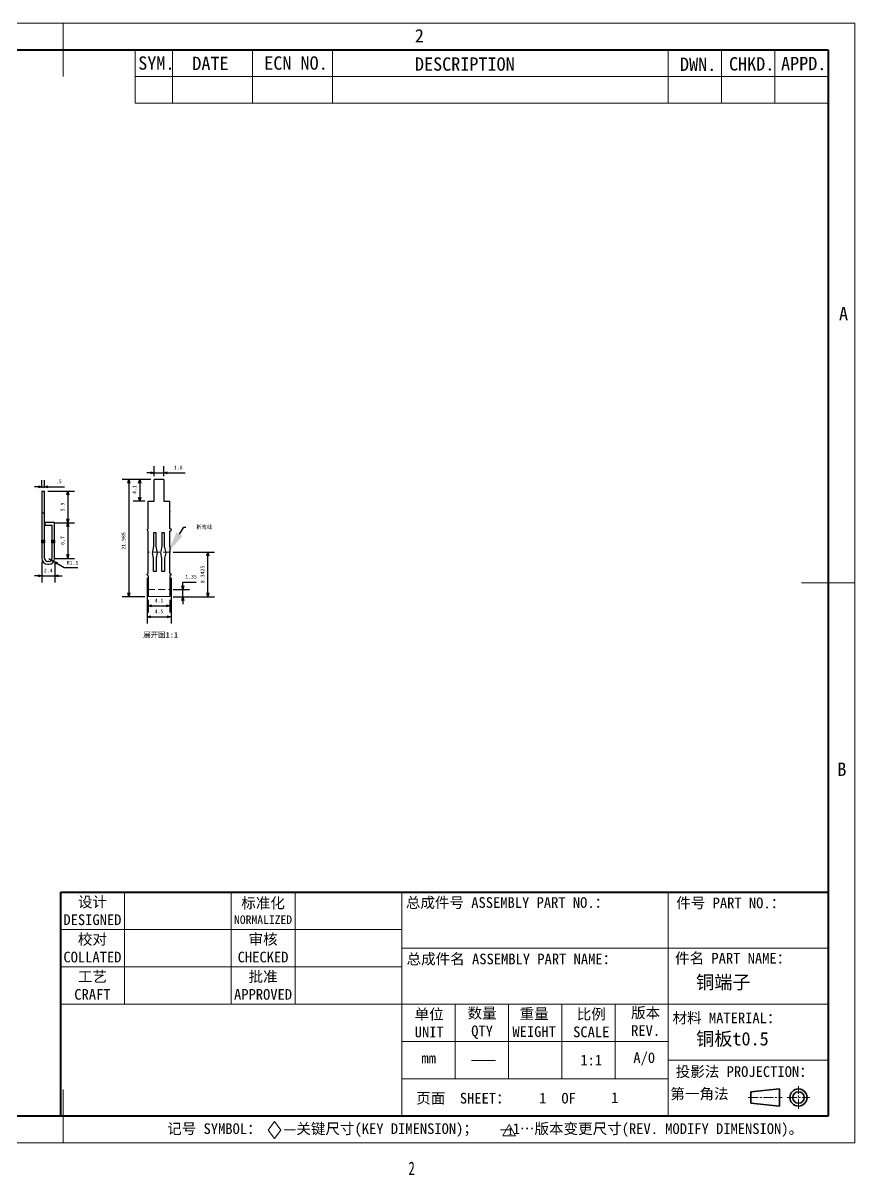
# Model space of a CAD drawing. Header units: millimetres. Extents: x 2417 to 2714, y 1338 to 1554.
# Drawn here: x 2557.8 to 2713.9, y 1337.6 to 1553.7 of the extents above; entities that cross this region are included whole.
import ezdxf
from ezdxf import colors
from ezdxf.entities.mleader import LeaderData, LeaderLine
from ezdxf.math import Vec2, Vec3

# ---------------------------------------------------------------- set-up
doc = ezdxf.new("R2010")
doc.units = ezdxf.units.MM
doc.linetypes.add('CENTER2', pattern=[28.575, 19.05, -3.175, 3.175, -3.175])
doc.linetypes.add('DASHED2', pattern=[9.525, 6.35, -3.175])
for name, color, linetype in [('4虚线层', 6, 'DASHED2'), ('6文字层', 3, 'Continuous'), ('图框层', 7, 'Continuous')]:
    doc.layers.add(name, color=color, linetype=linetype)
doc.layers.add('尺寸线', color=3, linetype='Continuous', lineweight=9)
doc.layers.add('标注线', color=7, linetype='Continuous', lineweight=15)
doc.styles.get("Standard").update_dxf_attribs({"font": 'simfang.ttf'})
doc.dimstyles.new('ISO-25', dxfattribs={"dimtxt": 2.5, "dimasz": 2.5, "dimexe": 1.25, "dimexo": 0.625, "dimtad": 1, "dimtoh": 1, "dimdec": 4, "dimzin": 12, "dimdsep": 46, "dimtxsty": 'Standard', "dimblk": 'OPEN30', "dimcen": 2.5, "dimadec": 0, "dimazin": 1, "dimtfac": 1, "dimtdec": 4, "dimtmove": 0, "dimatfit": 3, "dimldrblk": 'OPEN30', "dimfxl": 0, "dimarcsym": 0})
doc.dimstyles.new('ISO-25$4', dxfattribs={"dimtxt": 2.5, "dimasz": 2.5, "dimexe": 1, "dimexo": 0, "dimtad": 1, "dimtih": 1, "dimtoh": 1, "dimdsep": 46, "dimtxsty": 'Standard', "dimblk": 'OPEN30', "dimcen": 2.5, "dimazin": 2, "dimtfac": 1, "dimtmove": 0, "dimatfit": 3, "dimldrblk": 'OPEN30', "dimfxl": 0, "dimtolj": 1, "dimarcsym": 0})

# ---------------------------------------------------------------- blocks, each defined once
blk = doc.blocks.new('_Open30')
at = {"color": 0, "linetype": 'ByBlock', "lineweight": -2}
for p, q in [((-1, 0.27), (0, 0)), ((0, 0), (-1, -0.27)), ((0, 0), (-1, 0))]:
    blk.add_line(p, q, dxfattribs=at)
blk = doc.blocks.new('*D41')
at = {"layer": 'Defpoints', "color": 0}
for p in [(2584.25, 1469.31), (2582.45, 1468.07), (2584.25, 1468.07)]:
    blk.add_point(p, dxfattribs=at)
at = {"layer": '尺寸线', "color": 0, "lineweight": -2}
for p, q in [((2581.75, 1469.31), (2581.05, 1469.31)), ((2582.45, 1468.69), (2582.45, 1470.56)), ((2582.45, 1469.31), (2584.25, 1469.31)), ((2584.25, 1468.69), (2584.25, 1470.56)), ((2584.95, 1469.31), (2588.26, 1469.31))]:
    blk.add_line(p, q, dxfattribs=at)
at = {"layer": '尺寸线', "color": 0, "lineweight": -2, "xscale": 0.7, "yscale": 0.7, "zscale": 0.7}
blk.add_blockref('_Open30', (2582.45, 1469.31), dxfattribs=at)
at = {"layer": '尺寸线', "color": 0, "lineweight": -2, "xscale": 0.7, "yscale": 0.7, "zscale": 0.7, "rotation": 180}
blk.add_blockref('_Open30', (2584.25, 1469.31), dxfattribs=at)
at = {"layer": '尺寸线', "color": 0, "lineweight": 15, "insert": (2586.95, 1470.3), "char_height": 2.5, "attachment_point": 5}
blk.add_mtext('{\\H0.28x;1.8}', dxfattribs=at)
blk = doc.blocks.new('*D51')
at = {"layer": 'Defpoints', "color": 0}
for p in [(2561.38, 1466.7), (2561.38, 1465.86), (2561.88, 1465.86)]:
    blk.add_point(p, dxfattribs=at)
at = {"layer": '尺寸线', "color": 0, "lineweight": -2}
for p, q in [((2561.38, 1466.49), (2561.38, 1467.95)), ((2561.88, 1466.49), (2561.88, 1467.95)), ((2560.68, 1466.7), (2559.98, 1466.7)), ((2561.38, 1466.7), (2561.88, 1466.7)), ((2562.58, 1466.7), (2565.61, 1466.7))]:
    blk.add_line(p, q, dxfattribs=at)
at = {"layer": '尺寸线', "color": 0, "lineweight": -2, "xscale": 0.7, "yscale": 0.7, "zscale": 0.7}
blk.add_blockref('_Open30', (2561.38, 1466.7), dxfattribs=at)
at = {"layer": '尺寸线', "color": 0, "lineweight": -2, "xscale": 0.7, "yscale": 0.7, "zscale": 0.7, "rotation": 180}
blk.add_blockref('_Open30', (2561.88, 1466.7), dxfattribs=at)
at = {"layer": '尺寸线', "color": 0, "lineweight": 15, "insert": (2564.54, 1467.68), "char_height": 2.5, "attachment_point": 5}
blk.add_mtext('{\\H0.28x;.5}', dxfattribs=at)
blk = doc.blocks.new('*D52')
at = {"layer": 'Defpoints', "color": 0}
for p in [(2561.88, 1465.86), (2563.13, 1459.96), (2566.25, 1459.96)]:
    blk.add_point(p, dxfattribs=at)
at = {"layer": '尺寸线', "color": 0, "lineweight": -2}
for p, q in [((2562.5, 1465.86), (2567.5, 1465.86)), ((2566.25, 1465.16), (2566.25, 1460.66)), ((2563.76, 1459.96), (2567.5, 1459.96))]:
    blk.add_line(p, q, dxfattribs=at)
at = {"layer": '尺寸线', "color": 0, "lineweight": -2, "xscale": 0.7, "yscale": 0.7, "zscale": 0.7}
for p, rotation in [((2566.25, 1465.86), 90), ((2566.25, 1459.96), 270)]:
    blk.add_blockref('_Open30', p, dxfattribs=dict(at, rotation=rotation))
at = {"layer": '尺寸线', "color": 0, "lineweight": 15, "insert": (2565.27, 1462.91), "char_height": 2.5, "attachment_point": 5, "rotation": 90}
blk.add_mtext('{\\H0.28x;5.9}', dxfattribs=at)
blk = doc.blocks.new('*D53')
at = {"layer": 'Defpoints', "color": 0}
for p in [(2563.51, 1459.96), (2563.28, 1453.26), (2566.25, 1453.26)]:
    blk.add_point(p, dxfattribs=at)
at = {"layer": '尺寸线', "color": 0, "lineweight": -2}
for p, q in [((2564.14, 1459.96), (2567.5, 1459.96)), ((2566.25, 1459.26), (2566.25, 1453.96)), ((2563.9, 1453.26), (2567.5, 1453.26))]:
    blk.add_line(p, q, dxfattribs=at)
at = {"layer": '尺寸线', "color": 0, "lineweight": -2, "xscale": 0.7, "yscale": 0.7, "zscale": 0.7}
for p, rotation in [((2566.25, 1459.96), 90), ((2566.25, 1453.26), 270)]:
    blk.add_blockref('_Open30', p, dxfattribs=dict(at, rotation=rotation))
at = {"layer": '尺寸线', "color": 0, "lineweight": 15, "insert": (2565.27, 1456.61), "char_height": 2.5, "attachment_point": 5, "rotation": 90}
blk.add_mtext('{\\H0.28x;6.7}', dxfattribs=at)
blk = doc.blocks.new('*D54')
at = {"layer": 'Defpoints', "color": 0}
for p in [(2561.38, 1453.26), (2563.78, 1453.26), (2563.78, 1450)]:
    blk.add_point(p, dxfattribs=at)
at = {"layer": '尺寸线', "color": 0, "lineweight": -2}
for p, q in [((2561.38, 1452.64), (2561.38, 1448.75)), ((2563.78, 1452.64), (2563.78, 1448.75)), ((2560.68, 1450), (2559.98, 1450)), ((2561.38, 1450), (2563.78, 1450)), ((2564.48, 1450), (2565.18, 1450))]:
    blk.add_line(p, q, dxfattribs=at)
at = {"layer": '尺寸线', "color": 0, "lineweight": -2, "xscale": 0.7, "yscale": 0.7, "zscale": 0.7}
blk.add_blockref('_Open30', (2561.38, 1450), dxfattribs=at)
at = {"layer": '尺寸线', "color": 0, "lineweight": -2, "xscale": 0.7, "yscale": 0.7, "zscale": 0.7, "rotation": 180}
blk.add_blockref('_Open30', (2563.78, 1450), dxfattribs=at)
at = {"layer": '尺寸线', "color": 0, "lineweight": 15, "insert": (2562.58, 1450.98), "char_height": 2.5, "attachment_point": 5}
blk.add_mtext('{\\H0.28x;2.4}', dxfattribs=at)
blk = doc.blocks.new('*D55')
at = {"layer": 'Defpoints', "color": 0}
for p in [(2562.68, 1453.26), (2563.61, 1452.68)]:
    blk.add_point(p, dxfattribs=at)
at = {"layer": '尺寸线', "color": 0, "lineweight": -2}
for p, q in [((2562.68, 1453.26), (2563.61, 1452.68)), ((2565.56, 1451.46), (2564.2, 1452.31)), ((2568.1, 1451.46), (2565.56, 1451.46))]:
    blk.add_line(p, q, dxfattribs=at)
at = {"layer": '尺寸线', "color": 0, "lineweight": -2, "xscale": 0.7, "yscale": 0.7, "zscale": 0.7, "rotation": 147.951302536159}
blk.add_blockref('_Open30', (2563.61, 1452.68), dxfattribs=at)
at = {"layer": '尺寸线', "color": 0, "lineweight": 15, "insert": (2567.14, 1452.44), "char_height": 2.5, "attachment_point": 5}
blk.add_mtext('\\A1;{\\H0.28x;R1.1}', dxfattribs=at)
blk = doc.blocks.new('*D56')
at = {"layer": 'Defpoints', "color": 0}
for p in [(2582.45, 1468.07), (2577.68, 1446.08), (2581.3, 1446.08)]:
    blk.add_point(p, dxfattribs=at)
at = {"layer": '尺寸线', "color": 0, "lineweight": -2}
for p, q in [((2581.82, 1468.07), (2576.43, 1468.07)), ((2577.68, 1467.37), (2577.68, 1446.78)), ((2580.67, 1446.08), (2576.43, 1446.08))]:
    blk.add_line(p, q, dxfattribs=at)
at = {"layer": '尺寸线', "color": 0, "lineweight": -2, "xscale": 0.7, "yscale": 0.7, "zscale": 0.7}
for p, rotation in [((2577.68, 1468.07), 90), ((2577.68, 1446.08), 270)]:
    blk.add_blockref('_Open30', p, dxfattribs=dict(at, rotation=rotation))
at = {"layer": '尺寸线', "color": 0, "lineweight": 15, "insert": (2576.7, 1456.53), "char_height": 2.5, "attachment_point": 5, "rotation": 90}
blk.add_mtext('{\\H0.28x;21.985}', dxfattribs=at)
blk = doc.blocks.new('*D57')
at = {"layer": 'Defpoints', "color": 0}
for p in [(2581.1, 1450.23), (2585.6, 1450.23), (2585.6, 1442.33)]:
    blk.add_point(p, dxfattribs=at)
at = {"layer": '尺寸线', "color": 0, "lineweight": -2}
for p, q in [((2581.1, 1449.61), (2581.1, 1441.08)), ((2585.6, 1449.61), (2585.6, 1441.08)), ((2581.8, 1442.33), (2584.9, 1442.33))]:
    blk.add_line(p, q, dxfattribs=at)
at = {"layer": '尺寸线', "color": 0, "lineweight": -2, "xscale": 0.7, "yscale": 0.7, "zscale": 0.7, "rotation": 180}
blk.add_blockref('_Open30', (2581.1, 1442.33), dxfattribs=at)
at = {"layer": '尺寸线', "color": 0, "lineweight": -2, "xscale": 0.7, "yscale": 0.7, "zscale": 0.7}
blk.add_blockref('_Open30', (2585.6, 1442.33), dxfattribs=at)
at = {"layer": '尺寸线', "color": 0, "lineweight": 15, "insert": (2583.35, 1443.31), "char_height": 2.5, "attachment_point": 5}
blk.add_mtext('{\\H0.28x;4.5}', dxfattribs=at)
blk = doc.blocks.new('*D58')
at = {"layer": 'Defpoints', "color": 0}
for p in [(2585.4, 1447.43), (2587.8, 1447.43), (2585.4, 1446.08)]:
    blk.add_point(p, dxfattribs=at)
at = {"layer": '尺寸线', "color": 0, "lineweight": -2}
for p, q in [((2586.02, 1447.43), (2589.05, 1447.43)), ((2587.8, 1448.13), (2587.8, 1448.83)), ((2587.8, 1448.83), (2590.3, 1448.83)), ((2587.8, 1446.08), (2587.8, 1447.43)), ((2586.02, 1446.08), (2589.05, 1446.08)), ((2587.8, 1445.38), (2587.8, 1444.68))]:
    blk.add_line(p, q, dxfattribs=at)
at = {"layer": '尺寸线', "color": 0, "lineweight": -2, "xscale": 0.7, "yscale": 0.7, "zscale": 0.7}
for p, rotation in [((2587.8, 1447.43), 270), ((2587.8, 1446.08), 90)]:
    blk.add_blockref('_Open30', p, dxfattribs=dict(at, rotation=rotation))
at = {"layer": '尺寸线', "color": 0, "lineweight": 15, "insert": (2589.36, 1449.82), "char_height": 2.5, "attachment_point": 5}
blk.add_mtext('{\\H0.28x;1.35}', dxfattribs=at)
blk = doc.blocks.new('*D59')
at = {"layer": 'Defpoints', "color": 0}
for p in [(2585.4, 1454.43), (2592.49, 1454.43), (2585.4, 1446.08)]:
    blk.add_point(p, dxfattribs=at)
at = {"layer": '尺寸线', "color": 0, "lineweight": -2}
for p, q in [((2586.02, 1454.43), (2593.74, 1454.43)), ((2592.49, 1446.78), (2592.49, 1453.73)), ((2586.02, 1446.08), (2593.74, 1446.08))]:
    blk.add_line(p, q, dxfattribs=at)
at = {"layer": '尺寸线', "color": 0, "lineweight": -2, "xscale": 0.7, "yscale": 0.7, "zscale": 0.7}
for p, rotation in [((2592.49, 1454.43), 90), ((2592.49, 1446.08), 270)]:
    blk.add_blockref('_Open30', p, dxfattribs=dict(at, rotation=rotation))
at = {"layer": '尺寸线', "color": 0, "lineweight": 15, "insert": (2591.51, 1450.26), "char_height": 2.5, "attachment_point": 5, "rotation": 90}
blk.add_mtext('{\\H0.28x;8.3425}', dxfattribs=at)
blk = doc.blocks.new('*D40')
at = {"layer": 'Defpoints', "color": 0}
for p in [(2581.3, 1446.08), (2585.4, 1446.08), (2585.4, 1444.37)]:
    blk.add_point(p, dxfattribs=at)
at = {"layer": '尺寸线', "color": 0, "lineweight": -2}
for p, q in [((2581.3, 1445.46), (2581.3, 1443.12)), ((2585.4, 1445.46), (2585.4, 1443.12)), ((2582, 1444.37), (2584.7, 1444.37))]:
    blk.add_line(p, q, dxfattribs=at)
at = {"layer": '尺寸线', "color": 0, "lineweight": -2, "xscale": 0.7, "yscale": 0.7, "zscale": 0.7, "rotation": 180}
blk.add_blockref('_Open30', (2581.3, 1444.37), dxfattribs=at)
at = {"layer": '尺寸线', "color": 0, "lineweight": -2, "xscale": 0.7, "yscale": 0.7, "zscale": 0.7}
blk.add_blockref('_Open30', (2585.4, 1444.37), dxfattribs=at)
at = {"layer": '尺寸线', "color": 0, "lineweight": 15, "insert": (2583.35, 1445.35), "char_height": 2.5, "attachment_point": 5}
blk.add_mtext('{\\H0.28x;4.1}', dxfattribs=at)
blk = doc.blocks.new('*D60')
at = {"layer": 'Defpoints', "color": 0}
for p in [(2582.45, 1468.07), (2579.72, 1463.97), (2581.3, 1463.97)]:
    blk.add_point(p, dxfattribs=at)
at = {"layer": '尺寸线', "color": 0, "lineweight": -2}
for p, q in [((2581.82, 1468.07), (2578.47, 1468.07)), ((2579.72, 1467.37), (2579.72, 1464.67)), ((2580.67, 1463.97), (2578.47, 1463.97))]:
    blk.add_line(p, q, dxfattribs=at)
at = {"layer": '尺寸线', "color": 0, "lineweight": -2, "xscale": 0.7, "yscale": 0.7, "zscale": 0.7}
for p, rotation in [((2579.72, 1468.07), 90), ((2579.72, 1463.97), 270)]:
    blk.add_blockref('_Open30', p, dxfattribs=dict(at, rotation=rotation))
at = {"layer": '尺寸线', "color": 0, "lineweight": 15, "insert": (2578.74, 1466.16), "char_height": 2.5, "attachment_point": 5, "rotation": 90}
blk.add_mtext('{\\H0.28x;4.1}', dxfattribs=at)

msp = doc.modelspace()

# ---------------------------------------------------------------- linework, layer by layer
at = {"color": 7, "linetype": 'Continuous', "lineweight": 25}
for p, q in [((2582.4487, 1463.96916), (2582.4487, 1468.06916)), ((2584.2487, 1468.06916), (2582.4487, 1468.06916)), ((2584.2487, 1468.06916), (2584.2487, 1463.96916)), ((2561.37733, 1465.86309), (2561.87733, 1465.86309)), ((2561.37733, 1465.86309), (2561.37733, 1461.76309)), ((2561.87733, 1461.76309), (2561.87733, 1465.86309)), ((2581.2987, 1463.96916), (2582.4487, 1463.96916)), ((2581.2987, 1462.16916), (2581.2987, 1463.96916)), ((2584.2487, 1463.96916), (2585.3987, 1463.96916)), ((2585.3987, 1462.16916), (2585.3987, 1463.96916)), ((2561.87733, 1461.76309), (2561.37733, 1461.76309)), ((2561.37733, 1461.76309), (2561.37733, 1456.66309)), ((2561.87733, 1456.66309), (2561.87733, 1461.76309)), ((2581.2987, 1462.06916), (2581.2987, 1462.16916)), ((2581.2987, 1458.86916), (2581.2987, 1462.06916)), ((2585.3987, 1462.16916), (2585.3987, 1462.06916)), ((2585.3987, 1458.86916), (2585.3987, 1462.06916)), ((2561.92733, 1459.96309), (2561.92733, 1459.46309)), ((2563.67733, 1459.96309), (2561.92733, 1459.96309)), ((2561.92733, 1459.46309), (2563.27733, 1459.46309)), ((2563.27733, 1459.46309), (2563.27733, 1456.66309)), ((2563.77733, 1456.66309), (2563.77733, 1459.86309)), ((2581.2987, 1458.86916), (2581.0987, 1458.66916)), ((2581.0987, 1458.66916), (2581.0987, 1458.56916)), ((2581.0987, 1458.56916), (2581.2987, 1458.36916)), ((2581.2987, 1455.46916), (2581.2987, 1458.36916)), ((2585.5987, 1458.66916), (2585.3987, 1458.86916)), ((2585.3987, 1458.36916), (2585.5987, 1458.56916)), ((2585.3987, 1455.46916), (2585.3987, 1458.36916)), ((2585.5987, 1458.66916), (2585.5987, 1458.56916)), ((2561.37733, 1456.66309), (2561.87733, 1456.66309)), ((2561.37733, 1456.46309), (2561.37733, 1456.66309)), ((2561.87733, 1456.46309), (2561.37733, 1456.46309)), ((2561.37733, 1456.36309), (2561.37733, 1456.46309)), ((2561.37733, 1456.16309), (2561.37733, 1456.36309)), ((2561.37733, 1456.36309), (2561.87733, 1456.36309)), ((2561.87733, 1456.16309), (2561.37733, 1456.16309)), ((2561.37733, 1456.16309), (2561.37733, 1453.26309)), ((2561.87733, 1456.66309), (2561.87733, 1456.46309)), ((2561.87733, 1456.46309), (2561.87733, 1456.36309)), ((2561.87733, 1456.36309), (2561.87733, 1456.16309)), ((2561.87733, 1453.26309), (2561.87733, 1456.16309)), ((2563.27733, 1456.66309), (2563.77733, 1456.66309)), ((2563.27733, 1456.46309), (2563.27733, 1456.66309)), ((2563.77733, 1456.46309), (2563.27733, 1456.46309)), ((2563.27733, 1456.41309), (2563.27733, 1456.46309)), ((2563.27733, 1456.36309), (2563.27733, 1456.41309)), ((2563.27733, 1456.16309), (2563.27733, 1456.36309)), ((2563.27733, 1456.36309), (2563.77733, 1456.36309)), ((2563.77733, 1456.16309), (2563.27733, 1456.16309)), ((2563.27733, 1456.16309), (2563.27733, 1453.26309)), ((2563.77733, 1456.66309), (2563.77733, 1456.46309)), ((2563.77733, 1456.46309), (2563.77733, 1456.36309)), ((2563.77733, 1456.36309), (2563.77733, 1456.16309)), ((2563.77733, 1453.26309), (2563.77733, 1456.16309)), ((2582.7987, 1458.06916), (2582.2987, 1458.06916)), ((2582.2987, 1458.06916), (2582.2987, 1455.52666)), ((2582.7987, 1455.52666), (2582.7987, 1458.06916)), ((2584.3987, 1458.06916), (2583.8987, 1458.06916)), ((2583.8987, 1458.06916), (2583.8987, 1455.52666)), ((2584.3987, 1455.52666), (2584.3987, 1458.06916)), ((2581.2987, 1450.48416), (2581.2987, 1455.46916)), ((2582.2987, 1455.52666), (2582.0987, 1454.52666)), ((2582.2987, 1453.32666), (2582.0987, 1454.32666)), ((2582.9987, 1454.52666), (2582.7987, 1455.52666)), ((2582.9987, 1454.32666), (2582.7987, 1453.32666)), ((2583.8987, 1455.52666), (2583.6987, 1454.52666)), ((2583.8987, 1453.32666), (2583.6987, 1454.32666)), ((2584.5987, 1454.52666), (2584.3987, 1455.52666)), ((2584.5987, 1454.32666), (2584.3987, 1453.32666)), ((2585.3987, 1455.46916), (2585.3987, 1454.36916)), ((2585.3987, 1450.48416), (2585.3987, 1454.52666)), ((2562.67733, 1452.66309), (2562.47733, 1452.66309)), ((2562.47733, 1452.16309), (2562.67733, 1452.16309)), ((2582.2987, 1450.78416), (2582.2987, 1453.32666)), ((2582.7987, 1453.32666), (2582.7987, 1450.78416)), ((2583.8987, 1450.78416), (2583.8987, 1453.32666)), ((2584.3987, 1453.32666), (2584.3987, 1450.78416)), ((2581.0987, 1450.28416), (2581.2987, 1450.48416)), ((2581.0987, 1450.18416), (2581.0987, 1450.28416)), ((2581.2987, 1449.98416), (2581.0987, 1450.18416)), ((2581.2987, 1449.98416), (2581.2987, 1446.08416)), ((2582.7987, 1450.78416), (2582.2987, 1450.78416)), ((2584.3987, 1450.78416), (2583.8987, 1450.78416)), ((2585.3987, 1450.48416), (2585.5987, 1450.28416)), ((2585.5987, 1450.18416), (2585.3987, 1449.98416)), ((2585.3987, 1449.98416), (2585.3987, 1446.08416)), ((2585.5987, 1450.18416), (2585.5987, 1450.28416)), ((2581.2987, 1446.62666), (2581.2987, 1446.52666)), ((2585.3987, 1446.52666), (2585.3987, 1446.62666))]:
    msp.add_line(p, q, dxfattribs=at)
for centre, radius, start, end in [((2563.17733, 1459.36309), 0.1, 0, 90), ((2563.67733, 1459.86309), 0.1, 0, 90), ((2562.47733, 1453.26309), 1.1, 180, 270), ((2562.47733, 1453.26309), 0.6, 180, 270), ((2562.67733, 1453.26309), 0.6, 270, 0), ((2562.67733, 1453.26309), 1.1, 270, 0)]:
    msp.add_arc(centre, radius, start, end, dxfattribs=at)
at = {"layer": '4虚线层', "lineweight": 15, "ltscale": 0.2}
for p, q in [((2585.3987, 1454.42666), (2581.2987, 1454.42666)), ((2581.2987, 1447.43416), (2585.3987, 1447.43416))]:
    msp.add_line(p, q, dxfattribs=at)
at = {"layer": '图框层', "lineweight": 13}
for p, q in [((2416.85883, 1553.65436), (2713.85883, 1553.65436)), ((2565.35883, 1553.65436), (2565.35883, 1543.65436)), ((2713.85883, 1553.65436), (2713.85883, 1343.65436)), ((2578.85883, 1548.65436), (2578.85883, 1538.65436)), ((2585.85883, 1548.65436), (2585.85883, 1538.65436)), ((2600.85883, 1548.65436), (2600.85883, 1538.65436)), ((2615.85883, 1548.65436), (2615.85883, 1538.65436)), ((2678.85883, 1538.65436), (2678.85883, 1548.65436)), ((2688.85883, 1538.65436), (2688.85883, 1548.65436)), ((2698.85883, 1538.65436), (2698.85883, 1548.65436)), ((2578.85883, 1543.65436), (2708.85883, 1543.65436)), ((2578.85883, 1538.65436), (2708.85883, 1538.65436)), ((2713.85883, 1448.65436), (2703.85883, 1448.65436)), ((2576.85883, 1390.65436), (2576.85883, 1369.65436)), ((2596.85883, 1390.65436), (2596.85883, 1369.65436)), ((2608.85883, 1390.65436), (2608.85883, 1369.65436)), ((2628.85883, 1390.65436), (2628.85883, 1348.65436)), ((2678.85883, 1390.65436), (2678.85883, 1348.65436)), ((2564.85883, 1383.65436), (2628.85883, 1383.65436)), ((2628.85883, 1380.15436), (2708.85883, 1380.15436)), ((2564.85883, 1376.65436), (2628.85883, 1376.65436)), ((2564.85883, 1369.65436), (2628.85883, 1369.65436)), ((2628.85883, 1369.65436), (2708.85883, 1369.65436)), ((2638.85883, 1369.65436), (2638.85883, 1355.65436)), ((2648.85883, 1369.65436), (2648.85883, 1355.65436)), ((2658.85883, 1369.65436), (2658.85883, 1355.65436)), ((2668.85883, 1369.65436), (2668.85883, 1355.65436)), ((2628.85883, 1362.65436), (2678.85883, 1362.65436)), ((2641.95887, 1359.12802), (2646.45887, 1359.12802)), ((2678.85883, 1359.15436), (2708.85883, 1359.15436)), ((2628.85883, 1355.65436), (2678.85883, 1355.65436)), ((2565.35883, 1343.65436), (2565.35883, 1353.65436)), ((2603.81824, 1346.05991), (2605.01424, 1347.66574)), ((2603.81824, 1346.05991), (2605.01424, 1344.45408)), ((2605.01424, 1347.66574), (2606.21025, 1346.05991)), ((2605.01424, 1344.45408), (2606.21025, 1346.05991)), ((2649.02839, 1347.0745), (2647.83239, 1345.00296)), ((2650.22439, 1345.00296), (2649.02839, 1347.0745)), ((2713.85883, 1343.65436), (2416.85883, 1343.65436)), ((2650.22439, 1345.00296), (2647.83239, 1345.00296))]:
    msp.add_line(p, q, dxfattribs=at)
at = {"layer": '图框层', "lineweight": 40}
for p, q in [((2441.85883, 1548.65436), (2708.85883, 1548.65436)), ((2708.85883, 1548.65436), (2708.85883, 1348.65436)), ((2564.85883, 1390.65436), (2628.85883, 1390.65436)), ((2564.85883, 1390.65436), (2564.85883, 1348.65436)), ((2628.85883, 1390.65436), (2708.85883, 1390.65436)), ((2708.85883, 1348.65436), (2441.85883, 1348.65436))]:
    msp.add_line(p, q, dxfattribs=at)
at = {"layer": '图框层', "lineweight": 25}
for q in [(2708.85883, 1390.65436), (2564.85883, 1348.65436)]:
    msp.add_line((2708.85883, 1348.65436), q, dxfattribs=at)
at = {"layer": '图框层', "lineweight": 35}
for p, q in [((2699.72013, 1353.77778), (2694.35273, 1353.24104)), ((2694.35273, 1353.24104), (2694.35273, 1351.09408)), ((2699.72013, 1353.77778), (2699.72013, 1350.55734)), ((2699.72013, 1350.55734), (2694.35273, 1351.09408))]:
    msp.add_line(p, q, dxfattribs=at)
at = {"layer": '图框层', "linetype": 'CENTER2', "lineweight": 13, "ltscale": 0.1}
for p, q in [((2703.26126, 1350.0206), (2703.26126, 1354.31452)), ((2693.82465, 1352.16756), (2700.19276, 1352.16756)), ((2701.1143, 1352.16756), (2705.40822, 1352.16756))]:
    msp.add_line(p, q, dxfattribs=at)
at = {"layer": '图框层', "lineweight": 35}
for radius in [1.61022, 1.07348]:
    msp.add_circle((2703.26126, 1352.16756), radius, dxfattribs=at)
at = {"layer": '标注线', "lineweight": 15}
for p, q in [((2582.0987, 1454.52666), (2582.0987, 1454.32666)), ((2582.9987, 1454.52666), (2582.9987, 1454.32666)), ((2583.6987, 1454.52666), (2583.6987, 1454.32666)), ((2584.5987, 1454.52666), (2584.5987, 1454.32666)), ((2585.3987, 1446.08416), (2581.2987, 1446.08416))]:
    msp.add_line(p, q, dxfattribs=at)

# ---------------------------------------------------------------- texts
at = {"layer": '6文字层', "lineweight": 15, "insert": (2580.382, 1439.4156), "char_height": 1, "width": 20.584632, "attachment_point": 1}
msp.add_mtext('{\\fSimSun|b0|i0|c134|p2;\\C7;展开图1:1}', dxfattribs=at)
at = {"layer": '图框层', "lineweight": 15, "char_height": 2.5, "attachment_point": 1}
for s, insert in [('2', (2631.32701, 1552.5182)), ('A', (2710.86772, 1500.41001)), ('B', (2710.56516, 1414.97395)), ('{\\fFangSong|b0|i0|c134|p49;\\W0.7;2}', (2630.12989, 1340.13777))]:
    msp.add_mtext_dynamic_manual_height_columns(s, width=8.8597847, gutter_width=12.5, heights=[0], dxfattribs=dict(at, insert=insert))
at = {"layer": '图框层', "lineweight": 13, "char_height": 2.5, "attachment_point": 1}
for s, width, insert in [('SYM.', 7, (2579.45207, 1547.40502)), ('DATE', 10.1385427, (2589.5991, 1547.33213)), ('ECN NO.', 12.9881688, (2603.08018, 1547.40502)), ('DESCRIPTION', 11.3809445, (2631.34344, 1547.21385)), ('DWN.', 7, (2681.05079, 1547.18016)), ('CHKD.', 7, (2690.23689, 1547.25201)), ('APPD.', 7, (2699.99603, 1547.3128))]:
    msp.add_mtext_dynamic_manual_height_columns(s, width=width, gutter_width=12.5, heights=[0], dxfattribs=dict(at, insert=insert))
at = {"layer": '图框层', "lineweight": 13}
for s, insert, char_height, width, attachment_point in [('设计\\PDESIGNED', (2570.85883, 1387.15436), 2, 12, 5), ('标准化\\P{\\H0.8x;NORMALIZED}', (2602.85883, 1387.15436), 2, 12, 5), ('总成件号 ASSEMBLY PART NO.：', (2629.63443, 1389.72506), 2, 79.1992549, 1), ('件号 PART NO.： ', (2680.35242, 1389.65258), 2, 79.1992549, 1), ('校对\\PCOLLATED', (2570.85883, 1380.15436), 2, 12, 5), ('审核\\PCHECKED', (2602.85883, 1380.15436), 2, 12, 5), ('总成件名 ASSEMBLY PART NAME：', (2629.77385, 1379.13973), 2, 79.1992549, 1), ('件名 PART NAME： ', (2680.11847, 1379.27961), 2, 33.3691401, 1), ('工艺\\PCRAFT', (2570.85883, 1373.15436), 2, 12, 5), ('批准\\PAPPROVED', (2602.85883, 1373.15436), 2, 12, 5), ('单位\\PUNIT', (2634.01611, 1366.09765), 2, 12, 5), ('数量\\PQTY', (2643.9365, 1366.0707), 2, 12, 5), ('重量\\PWEIGHT', (2653.70114, 1366.18079), 2, 12, 5), ('比例\\PSCALE', (2664.41087, 1366.11856), 2, 12, 5), ('版本 \\PREV. ', (2671.87753, 1369.05767), 2, 14.6308599, 1), ('材料 MATERIAL：', (2689.86526, 1366.9757), 2, 25.179371, 5), ('mm', (2633.91742, 1359.55795), 2, 6.5, 5), ('投影法 PROJECTION：\\P       ', (2680.24857, 1358.02222), 2, 53.8679462, 1), ('  页面  SHEET：       OF  ', (2628.85883, 1351.9189), 2, 50, 4), ('\\P       第一角法 ', (2669.71381, 1357.18525), 2, 53.8679462, 1), ('记号 SYMBOL：   —关键尺寸(KEY DIMENSION)；   —1…版本变更尺寸(REV. MODIFY DIMENSION)。', (2584.88135, 1347.31958), 2, 205.9737526, 1), ('1', (2648.80276, 1346.46678), 1.3, 3.0431808, 1)]:
    msp.add_mtext(s, dxfattribs=dict(at, insert=insert, char_height=char_height, width=width, attachment_point=attachment_point))
at = {"layer": '图框层', "attachment_point": 1}
for s, width, insert, char_height in [('铜端子', 18.3905874, (2684.05716, 1375.03753), 2.5), ('铜板t0.5', 18.3905874, (2684.05716, 1364.42929), 2.5), ('1:1', 3.8490979, (2662.35709, 1360.18725), 2), ('A/0', 4.2501281, (2672.29809, 1360.63507), 2), ('1', 0.566875, (2654.64457, 1353.05067), 2), ('1', 0.566875, (2668.14765, 1353.1216), 2)]:
    msp.add_mtext_dynamic_manual_height_columns(s, width=width, gutter_width=12.5, heights=[0], dxfattribs=dict(at, insert=insert, char_height=char_height))

# ---------------------------------------------------------------- dimensions: what is measured, and where the dimension line sits
at = {"layer": '尺寸线', "lineweight": 15}
for base, p1, p2, picture, middle in [((2584.2487, 1469.31429), (2582.4487, 1468.06916), (2584.2487, 1468.06916), '*D41', (2586.9537, 1470.29529)), ((2585.3987, 1444.36974), (2581.2987, 1446.08416), (2585.3987, 1446.08416), '*D40', (2583.3487, 1445.35074))]:
    dim = msp.add_linear_dim(base=base, p1=p1, p2=p2, text='{\\H0.28x;<>}', dimstyle='ISO-25', override={"dimasz": 0.7, "dimtxsty": 'Standard'}, dxfattribs=at)
    dim.commit()
    dim.dimension.update_dxf_attribs({"geometry": picture, "text_midpoint": middle})
for base, p1, p2, picture, middle in [((2561.37733, 1466.69623), (2561.87733, 1465.86309), (2561.37733, 1465.86309), '*D51', (2564.54399, 1466.69623)), ((2563.77733, 1449.99564), (2561.37733, 1453.26309), (2563.77733, 1453.26309), '*D54', (2562.57733, 1449.99564)), ((2585.5987, 1442.32714), (2581.0987, 1450.23416), (2585.5987, 1450.23416), '*D57', (2583.3487, 1442.32714))]:
    dim = msp.add_linear_dim(base=base, p1=p1, p2=p2, text='{\\H0.28x;<>}', dimstyle='ISO-25', override={"dimasz": 0.7, "dimtxsty": 'Standard'}, dxfattribs=at)
    dim.commit()
    dim.dimension.update_dxf_attribs({"geometry": picture, "text_midpoint": middle, "dimtype": 160})
for base, p1, p2, picture, middle in [((2577.67785, 1446.08416), (2582.4487, 1468.06916), (2581.2987, 1446.08416), '*D56', (2577.67785, 1456.52536)), ((2579.72106, 1463.96916), (2582.4487, 1468.06916), (2581.2987, 1463.96916), '*D60', (2579.72106, 1466.1551)), ((2566.24702, 1453.26309), (2563.51136, 1459.96309), (2563.27733, 1453.26309), '*D53', (2566.24702, 1456.61309)), ((2592.49079, 1454.42666), (2585.3987, 1446.08416), (2585.3987, 1454.42666), '*D59', (2592.49079, 1450.25541))]:
    dim = msp.add_linear_dim(base=base, p1=p1, p2=p2, angle=90, text='{\\H0.28x;<>}', dimstyle='ISO-25', override={"dimasz": 0.7, "dimtxsty": 'Standard'}, dxfattribs=at)
    dim.commit()
    dim.dimension.update_dxf_attribs({"geometry": picture, "text_midpoint": middle, "dimtype": 160})
for base, p1, p2, picture, middle in [((2566.24702, 1459.96309), (2561.87733, 1465.86309), (2563.13004, 1459.96309), '*D52', (2565.26602, 1462.91309)), ((2587.80371, 1447.43416), (2585.3987, 1446.08416), (2585.3987, 1447.43416), '*D58', (2589.36271, 1449.81516))]:
    dim = msp.add_linear_dim(base=base, p1=p1, p2=p2, angle=90, text='{\\H0.28x;<>}', dimstyle='ISO-25', override={"dimasz": 0.7, "dimtxsty": 'Standard'}, dxfattribs=at)
    dim.commit()
    dim.dimension.update_dxf_attribs({"geometry": picture, "text_midpoint": middle})
dim = msp.add_radius_dim(center=(2562.67733, 1453.26309), mpoint=(2563.60968, 1452.67939), text='{\\H0.28x;<>}', dimstyle='ISO-25$4', override={"dimasz": 0.7, "dimtxsty": 'Standard'}, dxfattribs=at)
dim.commit()
dim.dimension.update_dxf_attribs({"geometry": '*D55', "text_midpoint": (2567.14126, 1451.45822), "dimtype": 164})

# ---------------------------------------------------------------- leaders
ml = msp.add_multileader_mtext('Standard', dxfattribs=at)
ml.set_content('{\\f宋体|b0|i0|c134|p2;折弯线}', color=256)
ml.set_leader_properties()
ml.build(insert=Vec2(0, 0))
ml.multileader.update_dxf_attribs({"text_right_attachment_type": 6, "dogleg_length": 0.36})
ctx = ml.context
ctx.base_point, ctx.char_height, ctx.plane_origin = Vec3(2588.36909, 1459.09942), 0.7, Vec3(2585.20649, 1454.42666)
ctx.right_attachment = 6
notes = []
notes.append((ctx, [(0, (1, 1, 0), (2588.00909, 1459.09942), (1, 0), 0.36, [(0, [(2585.02247, 1454.42666)], 0, [])])]))
ctx.mtext.insert = Vec3(2590.36909, 1459.4983)
for ctx, leaders in notes:
    for number, flags, end, landing, length, lines in leaders:
        leader = LeaderData()
        leader.index, (leader.has_last_leader_line, leader.has_dogleg_vector, leader.attachment_direction) = number, flags
        leader.last_leader_point, leader.dogleg_vector, leader.dogleg_length = Vec3(end), Vec3(landing), length
        for number, points, colour, breaks in lines:
            line = LeaderLine()
            line.index, line.vertices, line.color, line.breaks = number, Vec3.list(points), colors.encode_raw_color(colour), breaks
            leader.lines.append(line)
        ctx.leaders.append(leader)

doc.saveas('drawing.dxf')
